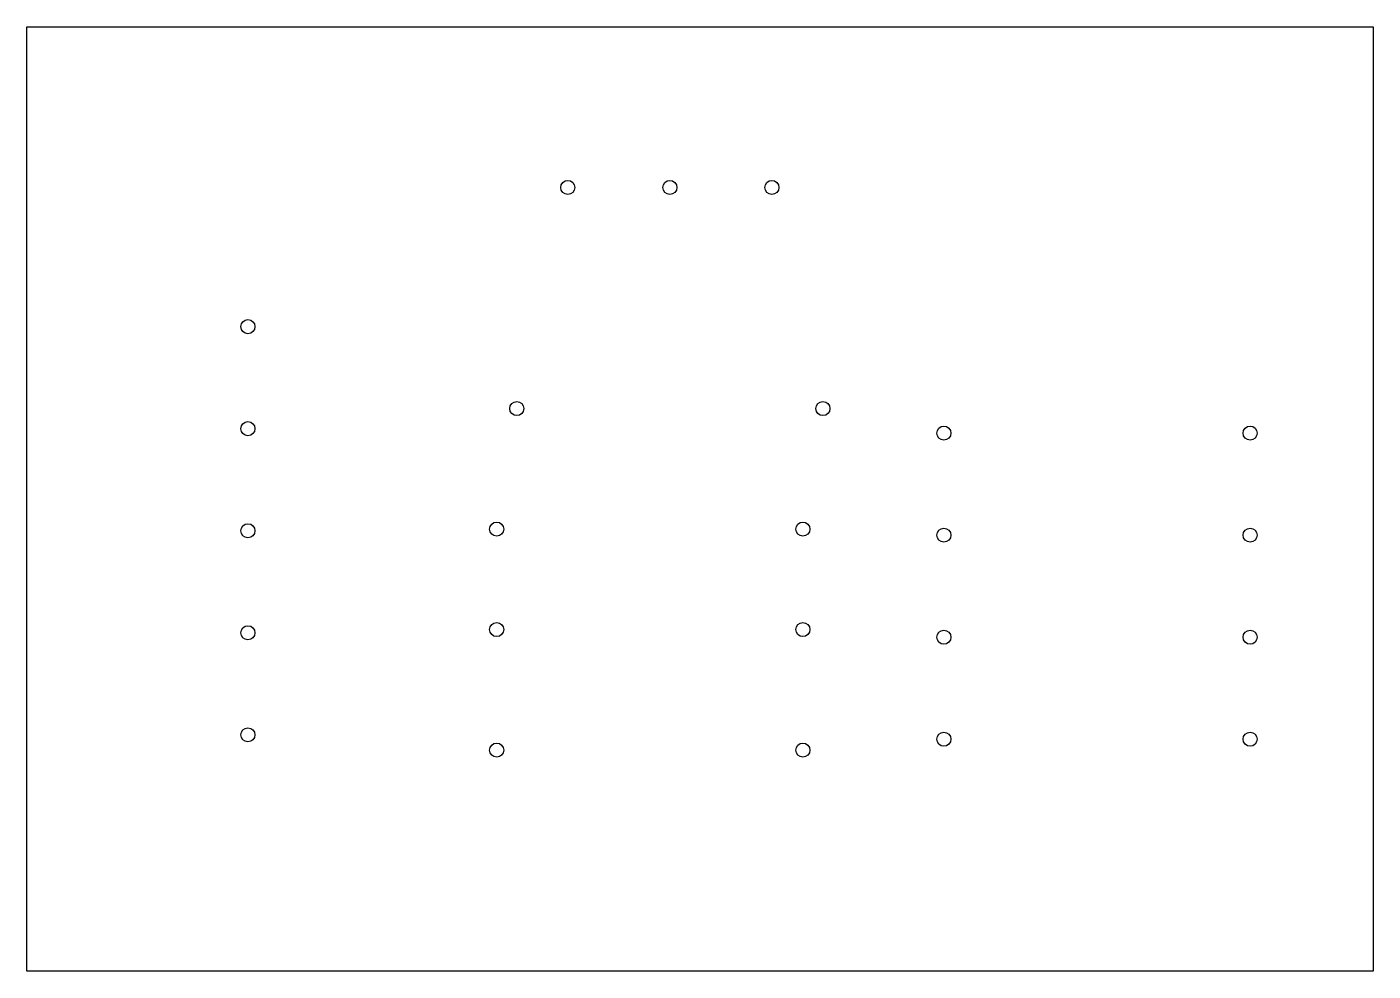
# Model space of a CAD drawing. Extents: x 116.5 to 150, y -102 to -78.5.
import ezdxf

# ---------------------------------------------------------------- set-up
doc = ezdxf.new("R2010")
doc.units = 0
doc.layers.add('BLACK', color=7, linetype='CONTINUOUS')

msp = doc.modelspace()

# ---------------------------------------------------------------- linework, layer by layer
at = {"layer": 'BLACK', "linetype": 'CONTINUOUS'}
for p, q in [((116.5, -78.5), (150, -78.5)), ((116.5, -102), (116.5, -78.5)), ((150, -78.5), (150, -102)), ((150, -102), (116.5, -102))]:
    msp.add_line(p, q, dxfattribs=at)
at = {"layer": 'BLACK'}
for centre in [(129.96, -82.495), (132.5, -82.495), (135.04, -82.495), (122, -85.96), (128.69, -88), (136.31, -88), (122, -88.5), (139.32, -88.61), (146.94, -88.61), (122, -91.04), (128.19, -91), (135.81, -91), (139.32, -91.15), (146.94, -91.15), (122, -93.58), (128.19, -93.5), (135.81, -93.5), (139.32, -93.69), (146.94, -93.69), (122, -96.12), (139.32, -96.23), (146.94, -96.23), (128.19, -96.5), (135.81, -96.5)]:
    msp.add_circle(centre, 0.175, dxfattribs=at)

doc.saveas('drawing.dxf')
